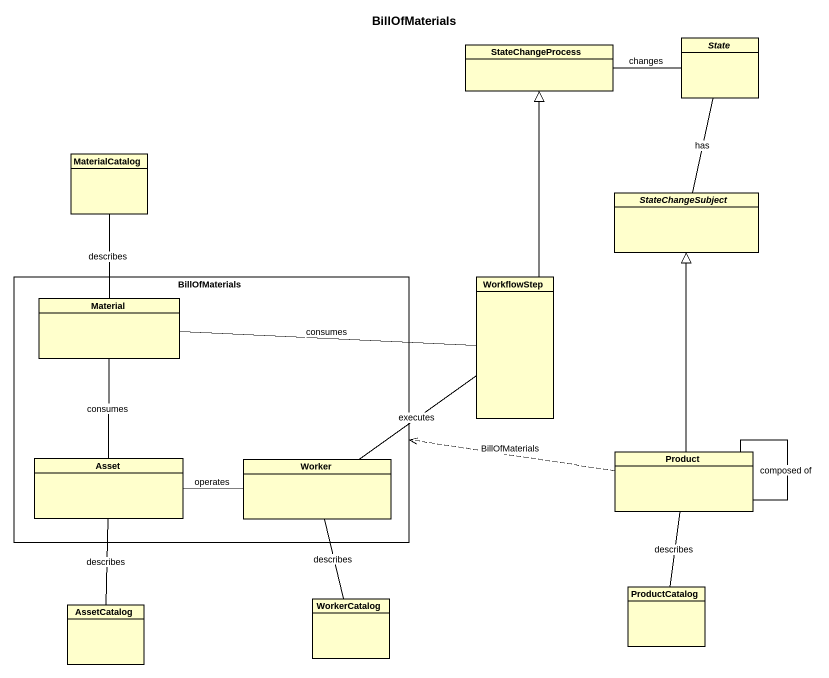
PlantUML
@startuml
title BillOfMaterials
hide circle
hide empty members
class StateChangeProcess
abstract class "State" as State_
class MaterialCatalog
abstract class StateChangeSubject
rectangle BillOfMaterials {
  class Material
  class Asset
  class Worker
}
class WorkflowStep
class Product
class WorkerCatalog
class ProductCatalog
class AssetCatalog
StateChangeProcess -right- State_ : changes
MaterialCatalog -- Material : describes
StateChangeSubject -up- State_ : has
WorkflowStep -up-|> StateChangeProcess
WorkflowStep -left- Material : consumes
Asset -up- Material : consumes
Worker -up- WorkflowStep : executes
Worker -left- Asset : operates
Product -up-|> StateChangeSubject
Product .left.> BillOfMaterials : BillOfMaterials
Product -- Product : composed of
WorkerCatalog -up- Worker : describes
ProductCatalog -up- Product : describes
AssetCatalog -up- Asset : describes
@enduml
